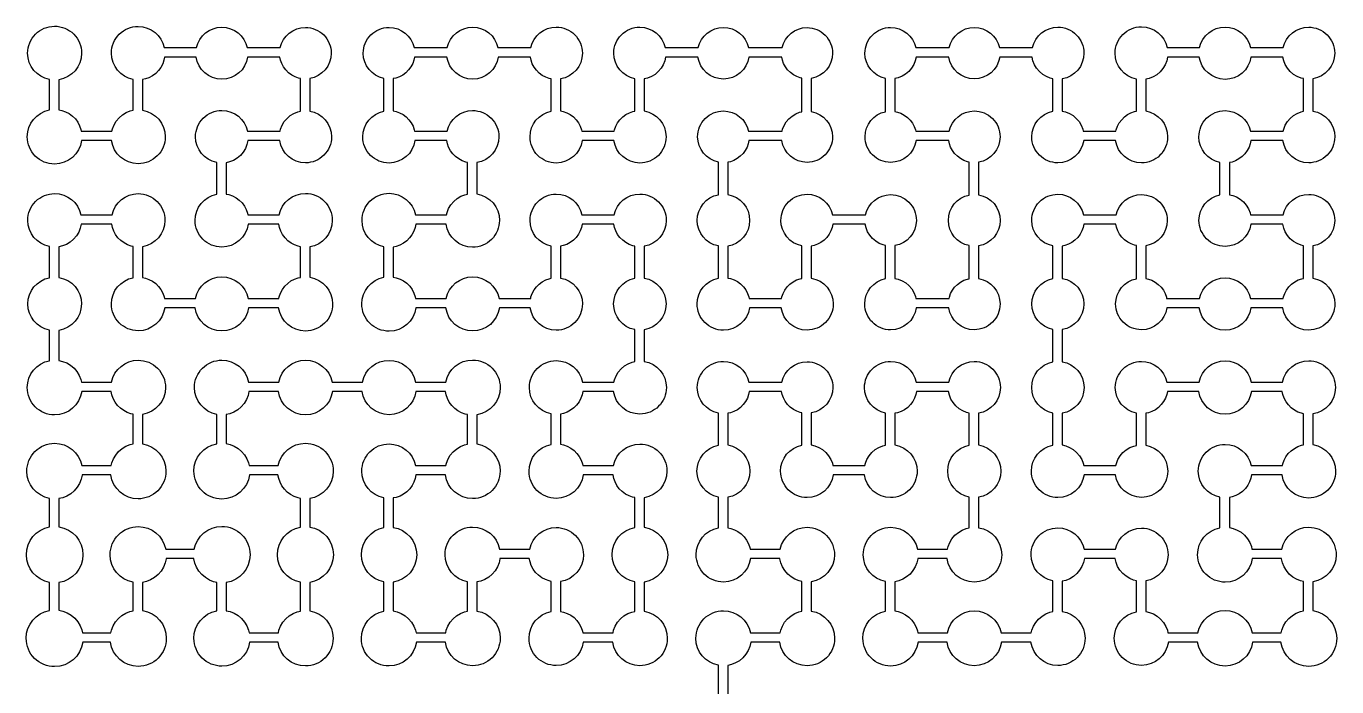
# Model space of a CAD drawing. Extents: x 0.02 to 7.98, y 0.02 to 7.98.
# Drawn here: x 0.021 to 1.98, y 6.989 to 7.977 of the extents above; entities that cross this region are included whole.
import ezdxf

# ---------------------------------------------------------------- set-up
doc = ezdxf.new("R2010")
doc.units = 0
doc.layers.add('PYDXF', color=18, linetype='CONTINUOUS')

msp = doc.modelspace()

# ---------------------------------------------------------------- linework, layer by layer
at = {"layer": 'PYDXF'}
msp.add_lwpolyline([(1.0555, 6.9769), (1.0555, 7.0209, -0.36158), (1.0219, 7.0612, -0.414214), (1.0631, 7.1024, -0.356072), (1.1034, 7.0695), (1.1479, 7.0695), (1.1487, 7.0733), (1.1512, 7.0794), (1.1546, 7.0852), (1.159, 7.0904), (1.1642, 7.0948), (1.1699, 7.0982), (1.176, 7.1006), (1.1805, 7.1016), (1.1805, 7.1461), (1.1761, 7.1471), (1.17, 7.1495), (1.1643, 7.1529), (1.1592, 7.1573), (1.1548, 7.1624), (1.1514, 7.1682), (1.149, 7.1742), (1.1476, 7.1803), (1.1476, 7.1805), (1.1035, 7.1805, -0.37346), (1.0631, 7.1454, -0.414214), (1.0223, 7.1862, -0.36158), (1.0555, 7.2263), (1.0555, 7.2725, -0.358475), (1.0235, 7.3112, -0.358475), (1.0555, 7.35), (1.0555, 7.398, -0.357783), (1.024, 7.4362, -0.414214), (1.0631, 7.4753, -0.353012), (1.1012, 7.4445), (1.1505, 7.4445, -0.352214), (1.1881, 7.4748, -0.414214), (1.2267, 7.4362, -0.366254), (1.1945, 7.3982), (1.1945, 7.3503), (1.1998, 7.3491), (1.2056, 7.3468), (1.2111, 7.3435), (1.2161, 7.3392), (1.2203, 7.3343), (1.2237, 7.3287), (1.226, 7.3229), (1.2267, 7.3195), (1.2745, 7.3195), (1.2753, 7.3229), (1.2776, 7.3287), (1.2809, 7.3343), (1.2851, 7.3392), (1.2901, 7.3435), (1.2956, 7.3468), (1.3015, 7.3491), (1.3055, 7.35), (1.3055, 7.398, -0.357783), (1.274, 7.4362, -0.414214), (1.3131, 7.4753, -0.353012), (1.3512, 7.4445), (1.4001, 7.4445, -0.352777), (1.4381, 7.4752, -0.414214), (1.4771, 7.4362, -0.366736), (1.4445, 7.3978), (1.4445, 7.3504, -0.367633), (1.4778, 7.3112, -0.367633), (1.4445, 7.2721), (1.4445, 7.2266, -0.369023), (1.4791, 7.1862, -0.414214), (1.4381, 7.1453, -0.37359), (1.3976, 7.1805), (1.3536, 7.1805), (1.3536, 7.1803), (1.3523, 7.1742), (1.3499, 7.1682), (1.3464, 7.1624), (1.3421, 7.1573), (1.3369, 7.1529), (1.3312, 7.1495), (1.3251, 7.1471), (1.3195, 7.1458), (1.3195, 7.1022), (1.3242, 7.1013), (1.3298, 7.0993), (1.3352, 7.0964), (1.3402, 7.0927), (1.3446, 7.0883), (1.3483, 7.0833), (1.3512, 7.0779), (1.3531, 7.0723), (1.3537, 7.0695), (1.398, 7.0695, -0.355889), (1.4381, 7.1023, -0.355889), (1.4782, 7.0695), (1.5234, 7.0695), (1.5242, 7.0732), (1.5266, 7.0792), (1.53, 7.0849), (1.5343, 7.09), (1.5395, 7.0944), (1.5452, 7.0978), (1.5512, 7.1001), (1.5555, 7.1011), (1.5555, 7.147, -0.359167), (1.523, 7.1862, -0.414214), (1.5631, 7.2263, -0.354517), (1.6023, 7.1945), (1.6494, 7.1945, -0.353928), (1.6881, 7.226, -0.414214), (1.7278, 7.1862, -0.367633), (1.6945, 7.1471), (1.6945, 7.1013), (1.7, 7.1), (1.706, 7.0977), (1.7117, 7.0943), (1.7168, 7.0899), (1.7211, 7.0848), (1.7245, 7.0791), (1.7269, 7.0732), (1.7277, 7.0695), (1.7725, 7.0695, -0.356556), (1.8131, 7.1028, -0.356569), (1.8537, 7.0695), (1.897, 7.0695), (1.898, 7.0736), (1.9004, 7.0798), (1.9039, 7.0856), (1.9084, 7.0909), (1.9137, 7.0954), (1.9196, 7.0989), (1.9258, 7.1014), (1.9305, 7.1025), (1.9305, 7.146), (1.926, 7.147), (1.92, 7.1494), (1.9143, 7.1528), (1.9091, 7.1572), (1.9047, 7.1624), (1.9013, 7.1681), (1.8989, 7.1742), (1.8975, 7.1803), (1.8975, 7.1805), (1.8538, 7.1805, -0.373707), (1.8131, 7.1452, -0.414214), (1.7721, 7.1862, -0.36158), (1.8055, 7.2265), (1.8055, 7.2721, -0.358997), (1.7731, 7.3112, -0.414214), (1.8131, 7.3512, -0.354333), (1.8521, 7.3195), (1.8988, 7.3195), (1.8994, 7.322), (1.9013, 7.3274), (1.904, 7.3326), (1.9076, 7.3375), (1.9119, 7.3417), (1.9167, 7.3453), (1.922, 7.3481), (1.9274, 7.35), (1.9305, 7.3506), (1.9305, 7.3971), (1.9275, 7.3977), (1.9221, 7.3996), (1.9169, 7.4024), (1.9121, 7.4059), (1.9078, 7.4102), (1.9043, 7.415), (1.9015, 7.4202), (1.8996, 7.4256), (1.8986, 7.4305), (1.8525, 7.4305, -0.372501), (1.8131, 7.3964, -0.372501), (1.7737, 7.4305), (1.7268, 7.4305), (1.7258, 7.4258), (1.7239, 7.4205), (1.7212, 7.4155), (1.7178, 7.4107), (1.7136, 7.4066), (1.7089, 7.4031), (1.7038, 7.4004), (1.6985, 7.3985), (1.6945, 7.3977), (1.6945, 7.3499, -0.367048), (1.7273, 7.3112, -0.414214), (1.6881, 7.272, -0.371853), (1.6493, 7.3055), (1.6023, 7.3055, -0.372242), (1.5631, 7.2716, -0.414214), (1.5235, 7.3112, -0.358475), (1.5555, 7.35), (1.5555, 7.398, -0.357783), (1.524, 7.4362, -0.357783), (1.5555, 7.4745), (1.5555, 7.5232, -0.357405), (1.5243, 7.5612, -0.357418), (1.5555, 7.5992), (1.5555, 7.648, -0.357783), (1.524, 7.6862, -0.414214), (1.5631, 7.7253, -0.353012), (1.6012, 7.6945), (1.6505, 7.6945, -0.352214), (1.6881, 7.7248, -0.414214), (1.7267, 7.6862, -0.366254), (1.6945, 7.6482), (1.6945, 7.5992), (1.6984, 7.5984), (1.7036, 7.5966), (1.7086, 7.5939), (1.7133, 7.5905), (1.7174, 7.5864), (1.7208, 7.5818), (1.7235, 7.5767), (1.7253, 7.5715), (1.7257, 7.5695), (1.775, 7.5695, -0.353012), (1.8131, 7.6003, -0.353012), (1.8512, 7.5695), (1.9, 7.5695), (1.9004, 7.5717), (1.9023, 7.5769), (1.905, 7.582), (1.9085, 7.5867), (1.9126, 7.5909), (1.9173, 7.5944), (1.9224, 7.5971), (1.9277, 7.5989), (1.9305, 7.5995), (1.9305, 7.6482), (1.9267, 7.6491), (1.921, 7.6514), (1.9155, 7.6546), (1.9106, 7.6588), (1.9065, 7.6637), (1.9032, 7.6691), (1.901, 7.6748), (1.8997, 7.6805), (1.8517, 7.6805, -0.371567), (1.8131, 7.6473, -0.414214), (1.7741, 7.6862, -0.357587), (1.8055, 7.7244), (1.8055, 7.773, -0.357783), (1.774, 7.8112, -0.414214), (1.8131, 7.8503, -0.353012), (1.8512, 7.8195), (1.9001, 7.8195), (1.9009, 7.8227), (1.9031, 7.8284), (1.9064, 7.8339), (1.9106, 7.8388), (1.9155, 7.843), (1.9209, 7.8462), (1.9267, 7.8485), (1.9305, 7.8494), (1.9305, 7.8982), (1.9267, 7.8991), (1.921, 7.9014), (1.9155, 7.9046), (1.9106, 7.9088), (1.9065, 7.9137), (1.9032, 7.9191), (1.901, 7.9248), (1.8997, 7.9305), (1.8518, 7.9305, -0.371671), (1.8131, 7.8971, -0.371671), (1.7745, 7.9305), (1.7272, 7.9305), (1.7259, 7.9246), (1.7235, 7.9188), (1.7202, 7.9133), (1.716, 7.9083), (1.7111, 7.9041), (1.7055, 7.9008), (1.6997, 7.8985), (1.6945, 7.8973), (1.6945, 7.8498, -0.366879), (1.7272, 7.8112, -0.414214), (1.6881, 7.7721, -0.371671), (1.6495, 7.8055), (1.6017, 7.8055, -0.371567), (1.5631, 7.7723, -0.414214), (1.5241, 7.8112, -0.357587), (1.5555, 7.8494), (1.5555, 7.8981), (1.5517, 7.899), (1.5459, 7.9013), (1.5405, 7.9045), (1.5356, 7.9087), (1.5314, 7.9136), (1.5281, 7.919), (1.5259, 7.9248), (1.5246, 7.9305), (1.4761, 7.9305, -0.371009), (1.4381, 7.8978, -0.371009), (1.4001, 7.9305), (1.3511, 7.9305), (1.3499, 7.9249), (1.3476, 7.9193), (1.3444, 7.9139), (1.3403, 7.909), (1.3355, 7.9049), (1.3301, 7.9017), (1.3244, 7.8995), (1.3195, 7.8984), (1.3195, 7.849), (1.3233, 7.8482), (1.3285, 7.8464), (1.3335, 7.8437), (1.3381, 7.8403), (1.3422, 7.8362), (1.3456, 7.8316), (1.3482, 7.8266), (1.3501, 7.8215), (1.3505, 7.8195), (1.4005, 7.8195, -0.352214), (1.4381, 7.8498, -0.414214), (1.4767, 7.8112, -0.366254), (1.4445, 7.7732), (1.4445, 7.7244, -0.366437), (1.4768, 7.6862, -0.366437), (1.4445, 7.6481), (1.4445, 7.5992, -0.366254), (1.4767, 7.5612, -0.414214), (1.4381, 7.5226, -0.371113), (1.4, 7.5555), (1.3514, 7.5555, -0.371295), (1.3131, 7.5225, -0.414214), (1.2744, 7.5612, -0.357222), (1.3055, 7.5991), (1.3055, 7.6486), (1.3018, 7.6495), (1.2961, 7.6517), (1.2908, 7.6549), (1.2859, 7.659), (1.2818, 7.6639), (1.2786, 7.6693), (1.2763, 7.6749), (1.2751, 7.6805), (1.2268, 7.6805), (1.2258, 7.6758), (1.2239, 7.6705), (1.2212, 7.6655), (1.2178, 7.6607), (1.2136, 7.6566), (1.2089, 7.6531), (1.2038, 7.6504), (1.1985, 7.6485), (1.1945, 7.6477), (1.1945, 7.5998, -0.366879), (1.2272, 7.5612, -0.414214), (1.1881, 7.5221, -0.371671), (1.1495, 7.5555), (1.102, 7.5555, -0.371982), (1.0631, 7.5219, -0.414214), (1.0238, 7.5612, -0.358123), (1.0555, 7.5997), (1.0555, 7.6479, -0.357953), (1.0239, 7.6862, -0.357953), (1.0555, 7.7246), (1.0555, 7.7735, -0.357052), (1.0245, 7.8112, -0.414214), (1.0631, 7.8498, -0.352214), (1.1007, 7.8195), (1.1509, 7.8195), (1.1516, 7.8225), (1.1538, 7.8281), (1.157, 7.8334), (1.1611, 7.8383), (1.1659, 7.8423), (1.1712, 7.8455), (1.1769, 7.8478), (1.1805, 7.8486), (1.1805, 7.8989), (1.1779, 7.8994), (1.1728, 7.9012), (1.1678, 7.9039), (1.1632, 7.9073), (1.1591, 7.9113), (1.1557, 7.9159), (1.1531, 7.9209), (1.1513, 7.926), (1.1504, 7.9305), (1.1012, 7.9305, -0.371113), (1.0631, 7.8976, -0.371113), (1.025, 7.9305), (0.9767, 7.9305), (0.9754, 7.9248), (0.9731, 7.919), (0.9698, 7.9136), (0.9657, 7.9087), (0.9608, 7.9045), (0.9553, 7.9013), (0.9496, 7.899), (0.9445, 7.8978), (0.9445, 7.8499, -0.367048), (0.9773, 7.8112, -0.414214), (0.9381, 7.772, -0.371814), (0.8993, 7.8055), (0.8519, 7.8055, -0.371814), (0.8131, 7.772, -0.414214), (0.7739, 7.8112, -0.357953), (0.8055, 7.8496), (0.8055, 7.898), (0.8027, 7.8985), (0.7974, 7.9004), (0.7923, 7.9031), (0.7876, 7.9066), (0.7835, 7.9107), (0.78, 7.9155), (0.7773, 7.9205), (0.7754, 7.9258), (0.7745, 7.9305), (0.7265, 7.9305, -0.371399), (0.6881, 7.8974, -0.371438), (0.6497, 7.9305), (0.6012, 7.9305), (0.6003, 7.9259), (0.5985, 7.9207), (0.5958, 7.9157), (0.5924, 7.9111), (0.5883, 7.907), (0.5836, 7.9035), (0.5786, 7.9009), (0.5734, 7.899), (0.5695, 7.8982), (0.5695, 7.8499), (0.5736, 7.849), (0.5789, 7.8472), (0.584, 7.8445), (0.5887, 7.841), (0.5929, 7.8368), (0.5963, 7.8321), (0.599, 7.827), (0.6009, 7.8217), (0.6014, 7.8195), (0.6499, 7.8195, -0.353209), (0.6881, 7.8505, -0.414214), (0.7273, 7.8112, -0.367022), (0.6945, 7.7726), (0.6945, 7.7258, -0.368036), (0.7282, 7.6862, -0.414214), (0.6881, 7.6461, -0.372722), (0.6485, 7.6805), (0.6031, 7.6805), (0.6021, 7.6754), (0.6002, 7.67), (0.5974, 7.6647), (0.5938, 7.6599), (0.5895, 7.6556), (0.5846, 7.652), (0.5794, 7.6492), (0.5739, 7.6472), (0.5695, 7.6463), (0.5695, 7.6014), (0.574, 7.6005), (0.5795, 7.5985), (0.5848, 7.5957), (0.5897, 7.5921), (0.594, 7.5878), (0.5976, 7.5829), (0.6004, 7.5776), (0.6023, 7.5721), (0.6029, 7.5695), (0.6486, 7.5695, -0.355053), (0.6881, 7.6017, -0.355053), (0.7276, 7.5695), (0.7749, 7.5695), (0.7753, 7.5717), (0.7772, 7.577), (0.7799, 7.5821), (0.7834, 7.5868), (0.7875, 7.591), (0.7923, 7.5945), (0.7974, 7.5972), (0.8027, 7.599), (0.8055, 7.5996), (0.8055, 7.6478, -0.357953), (0.7739, 7.6862, -0.414214), (0.8131, 7.7255, -0.353209), (0.8514, 7.6945), (0.8997, 7.6945, -0.353366), (0.9381, 7.7256, -0.414214), (0.9775, 7.6862, -0.367191), (0.9445, 7.6474), (0.9445, 7.5999, -0.367048), (0.9773, 7.5612, -0.367048), (0.9445, 7.5226), (0.9445, 7.4754, -0.367633), (0.9778, 7.4362, -0.414214), (0.9381, 7.3965, -0.372371), (0.8988, 7.4305), (0.8529, 7.4305), (0.8519, 7.4255), (0.8499, 7.4201), (0.8472, 7.4149), (0.8436, 7.41), (0.8393, 7.4057), (0.8345, 7.4022), (0.8293, 7.3994), (0.8238, 7.3975), (0.8195, 7.3966), (0.8195, 7.3514), (0.824, 7.3505), (0.8295, 7.3485), (0.8348, 7.3457), (0.8397, 7.3421), (0.844, 7.3378), (0.8476, 7.3329), (0.8504, 7.3276), (0.8523, 7.3221), (0.8529, 7.3195), (0.8986, 7.3195, -0.355053), (0.9381, 7.3517, -0.414214), (0.9786, 7.3112, -0.368451), (0.9445, 7.2713), (0.9445, 7.2272, -0.369646), (0.9797, 7.1862, -0.369672), (0.9445, 7.1452), (0.9445, 7.1018, -0.369153), (0.9792, 7.0612, -0.414214), (0.9381, 7.0202, -0.373707), (0.8975, 7.0555), (0.8534, 7.0555, -0.373344), (0.8131, 7.0205, -0.414214), (0.7724, 7.0612, -0.359989), (0.8055, 7.1011), (0.8055, 7.1463), (0.8023, 7.147), (0.7968, 7.149), (0.7915, 7.1518), (0.7866, 7.1554), (0.7822, 7.1597), (0.7786, 7.1646), (0.7758, 7.1699), (0.7739, 7.1754), (0.7728, 7.1805), (0.729, 7.1805), (0.729, 7.1803), (0.7276, 7.1741), (0.7252, 7.168), (0.7217, 7.1622), (0.7173, 7.157), (0.7121, 7.1526), (0.7063, 7.1492), (0.7002, 7.1468), (0.6945, 7.1455), (0.6945, 7.1019, -0.369257), (0.7293, 7.0612, -0.414214), (0.6881, 7.0201, -0.373823), (0.6474, 7.0555), (0.6041, 7.0555, -0.374056), (0.5631, 7.0198, -0.414214), (0.5217, 7.0612, -0.36158), (0.5555, 7.1019), (0.5555, 7.1456, -0.36158), (0.5217, 7.1862, -0.36158), (0.5555, 7.2269), (0.5555, 7.2713, -0.359989), (0.5224, 7.3112, -0.414214), (0.5631, 7.3519, -0.355392), (0.6029, 7.3195), (0.648, 7.3195), (0.6489, 7.3233), (0.6513, 7.3294), (0.6547, 7.3351), (0.6591, 7.3403), (0.6643, 7.3447), (0.67, 7.3481), (0.676, 7.3505), (0.6805, 7.3515), (0.6805, 7.3959), (0.6771, 7.3965), (0.6716, 7.3985), (0.6662, 7.4014), (0.6613, 7.405), (0.6569, 7.4094), (0.6532, 7.4143), (0.6504, 7.4197), (0.6484, 7.4253), (0.6474, 7.4305), (0.6034, 7.4305, -0.373344), (0.5631, 7.3955, -0.373344), (0.5228, 7.4305), (0.4785, 7.4305, -0.37346), (0.4381, 7.3954, -0.37346), (0.3977, 7.4305), (0.3536, 7.4305), (0.3536, 7.4303), (0.3523, 7.4242), (0.3499, 7.4182), (0.3464, 7.4124), (0.3421, 7.4073), (0.3369, 7.4029), (0.3312, 7.3995), (0.3251, 7.3971), (0.3195, 7.3958), (0.3195, 7.3525), (0.3254, 7.3512), (0.3315, 7.3487), (0.3374, 7.3452), (0.3427, 7.3408), (0.3471, 7.3355), (0.3506, 7.3297), (0.353, 7.3235), (0.354, 7.3195), (0.3975, 7.3195, -0.356556), (0.4381, 7.3528, -0.414214), (0.4797, 7.3112, -0.369672), (0.4445, 7.2702), (0.4445, 7.2276, -0.370049), (0.48, 7.1862, -0.370049), (0.4445, 7.1449), (0.4445, 7.1021, -0.369543), (0.4795, 7.0612, -0.414214), (0.4381, 7.0198, -0.374056), (0.3971, 7.0555), (0.3545, 7.0555, -0.374393), (0.3131, 7.0195, -0.414214), (0.2713, 7.0612, -0.36158), (0.3055, 7.1022), (0.3055, 7.1448), (0.3007, 7.1459), (0.2945, 7.1483), (0.2886, 7.1519), (0.2832, 7.1564), (0.2787, 7.1617), (0.2752, 7.1676), (0.2727, 7.1738), (0.2713, 7.1801), (0.2713, 7.1805), (0.2297, 7.1805), (0.2297, 7.1801), (0.2283, 7.1739), (0.2258, 7.1677), (0.2223, 7.1618), (0.2178, 7.1565), (0.2125, 7.1521), (0.2067, 7.1485), (0.2005, 7.1461), (0.1945, 7.1447), (0.1945, 7.1027, -0.370166), (0.2301, 7.0612, -0.414214), (0.1881, 7.0192, -0.374613), (0.1465, 7.0555), (0.1052, 7.0555, -0.375028), (0.0631, 7.0188, -0.414214), (0.0206, 7.0612, -0.362245), (0.0555, 7.1029), (0.0555, 7.1448, -0.361958), (0.0209, 7.1862, -0.361958), (0.0555, 7.2277), (0.0555, 7.2705, -0.36158), (0.0216, 7.3112, -0.414214), (0.0631, 7.3528, -0.356569), (0.1037, 7.3195), (0.1476, 7.3195), (0.1485, 7.3234), (0.1509, 7.3295), (0.1544, 7.3353), (0.1588, 7.3405), (0.164, 7.3449), (0.1698, 7.3484), (0.1759, 7.3508), (0.1805, 7.3519), (0.1805, 7.3962), (0.1772, 7.3969), (0.1717, 7.3988), (0.1664, 7.4017), (0.1615, 7.4053), (0.1572, 7.4096), (0.1535, 7.4145), (0.1507, 7.4198), (0.1488, 7.4254), (0.1477, 7.4305), (0.1036, 7.4305, -0.37359), (0.0631, 7.3953, -0.414214), (0.0222, 7.4362, -0.36158), (0.0555, 7.4764), (0.0555, 7.522, -0.359167), (0.023, 7.5612, -0.359167), (0.0555, 7.6005), (0.0555, 7.647, -0.359167), (0.023, 7.6862, -0.414214), (0.0631, 7.7263, -0.354517), (0.1023, 7.6945), (0.1491, 7.6945, -0.354333), (0.1881, 7.7262, -0.414214), (0.2281, 7.6862, -0.367906), (0.1945, 7.6468), (0.1945, 7.6008), (0.1988, 7.5999), (0.2042, 7.598), (0.2094, 7.5952), (0.2143, 7.5916), (0.2185, 7.5874), (0.2221, 7.5826), (0.2248, 7.5773), (0.2268, 7.5719), (0.2273, 7.5695), (0.2736, 7.5695, -0.355053), (0.3131, 7.6017, -0.355053), (0.3526, 7.5695), (0.3985, 7.5695), (0.399, 7.5721), (0.4009, 7.5775), (0.4037, 7.5828), (0.4073, 7.5877), (0.4117, 7.592), (0.4165, 7.5956), (0.4218, 7.5984), (0.4273, 7.6004), (0.4305, 7.601), (0.4305, 7.6468), (0.4274, 7.6475), (0.422, 7.6494), (0.4167, 7.6522), (0.4119, 7.6557), (0.4076, 7.66), (0.404, 7.6649), (0.4013, 7.6701), (0.3994, 7.6755), (0.3983, 7.6805), (0.3526, 7.6805, -0.372605), (0.3131, 7.6463, -0.414214), (0.2731, 7.6862, -0.358997), (0.3055, 7.7254), (0.3055, 7.7727, -0.358136), (0.2738, 7.8112, -0.414214), (0.3131, 7.8506, -0.353392), (0.3515, 7.8195), (0.4001, 7.8195), (0.4009, 7.8227), (0.4031, 7.8284), (0.4064, 7.8339), (0.4106, 7.8388), (0.4155, 7.843), (0.4209, 7.8462), (0.4267, 7.8485), (0.4305, 7.8494), (0.4305, 7.8985), (0.4278, 7.899), (0.4226, 7.9009), (0.4176, 7.9035), (0.4129, 7.907), (0.4088, 7.9111), (0.4054, 7.9157), (0.4028, 7.9207), (0.4009, 7.9259), (0.4, 7.9305), (0.3517, 7.9305, -0.371567), (0.3131, 7.8973, -0.371567), (0.2746, 7.9305), (0.2276, 7.9305), (0.2266, 7.9256), (0.2247, 7.9202), (0.222, 7.915), (0.2184, 7.9102), (0.2142, 7.9059), (0.2094, 7.9024), (0.2042, 7.8996), (0.1988, 7.8977), (0.1945, 7.8968), (0.1945, 7.851, -0.368347), (0.2285, 7.8112, -0.414214), (0.1881, 7.7709, -0.372994), (0.1482, 7.8055), (0.1035, 7.8055, -0.37346), (0.0631, 7.7704, -0.414214), (0.0223, 7.8112, -0.36158), (0.0555, 7.8513), (0.0555, 7.8967, -0.359493), (0.0228, 7.9362, -0.414214), (0.0631, 7.9766, -0.414214), (0.1035, 7.9362, -0.368347), (0.0695, 7.8964), (0.0695, 7.8515), (0.074, 7.8506), (0.0795, 7.8486), (0.0848, 7.8458), (0.0897, 7.8422), (0.0941, 7.8379), (0.0977, 7.8329), (0.1005, 7.8276), (0.1025, 7.8221), (0.103, 7.8195), (0.1487, 7.8195), (0.1496, 7.8231), (0.1519, 7.829), (0.1553, 7.8347), (0.1596, 7.8398), (0.1647, 7.8441), (0.1703, 7.8474), (0.1763, 7.8498), (0.1805, 7.8508), (0.1805, 7.8971, -0.358997), (0.1481, 7.9362, -0.414214), (0.1881, 7.9762, -0.354333), (0.2271, 7.9445), (0.2751, 7.9445, -0.352777), (0.3131, 7.9752, -0.352777), (0.3511, 7.9445), (0.4005, 7.9445, -0.352214), (0.4381, 7.9748, -0.414214), (0.4767, 7.9362, -0.366254), (0.4445, 7.8982), (0.4445, 7.8496, -0.366736), (0.4771, 7.8112, -0.414214), (0.4381, 7.7723, -0.371567), (0.3996, 7.8055), (0.352, 7.8055), (0.3507, 7.7997), (0.3484, 7.7939), (0.3451, 7.7884), (0.3409, 7.7834), (0.336, 7.7792), (0.3305, 7.7759), (0.3247, 7.7736), (0.3195, 7.7724), (0.3195, 7.7256), (0.3238, 7.7248), (0.3292, 7.7228), (0.3344, 7.7201), (0.3392, 7.7166), (0.3434, 7.7123), (0.347, 7.7075), (0.3497, 7.7023), (0.3516, 7.6969), (0.3521, 7.6945), (0.3988, 7.6945, -0.354687), (0.4381, 7.7265, -0.414214), (0.4783, 7.6862, -0.368179), (0.4445, 7.6466), (0.4445, 7.6013, -0.36862), (0.4787, 7.5612, -0.414214), (0.4381, 7.5207, -0.373227), (0.398, 7.5555), (0.3531, 7.5555, -0.373097), (0.3131, 7.5208, -0.373097), (0.2731, 7.5555), (0.2278, 7.5555, -0.372747), (0.1881, 7.5211, -0.414214), (0.148, 7.5612, -0.359167), (0.1805, 7.6005), (0.1805, 7.6471), (0.1775, 7.6477), (0.1721, 7.6496), (0.1669, 7.6524), (0.1621, 7.6559), (0.1578, 7.6602), (0.1543, 7.665), (0.1515, 7.6702), (0.1496, 7.6756), (0.1486, 7.6805), (0.1028, 7.6805), (0.1028, 7.6804), (0.1014, 7.6745), (0.0991, 7.6685), (0.0957, 7.6629), (0.0915, 7.6579), (0.0864, 7.6536), (0.0808, 7.6503), (0.0749, 7.6479), (0.0695, 7.6467), (0.0695, 7.6008, -0.368036), (0.1032, 7.5612, -0.368062), (0.0695, 7.5217), (0.0695, 7.4766), (0.0751, 7.4754), (0.0812, 7.473), (0.0869, 7.4696), (0.0921, 7.4652), (0.0964, 7.46), (0.0999, 7.4543), (0.1023, 7.4483), (0.1031, 7.4445), (0.1482, 7.4445, -0.355575), (0.1881, 7.4771, -0.414214), (0.2289, 7.4362, -0.368867), (0.1945, 7.396), (0.1945, 7.3521, -0.369543), (0.2295, 7.3112, -0.414214), (0.1881, 7.2698, -0.374056), (0.1471, 7.3055), (0.1042, 7.3055), (0.1042, 7.3052), (0.1028, 7.299), (0.1004, 7.2929), (0.0969, 7.2871), (0.0925, 7.2819), (0.0873, 7.2774), (0.0814, 7.274), (0.0753, 7.2715), (0.0695, 7.2702), (0.0695, 7.228, -0.370412), (0.1054, 7.1862, -0.370412), (0.0695, 7.1445), (0.0695, 7.1032), (0.0756, 7.1018), (0.0819, 7.0994), (0.0878, 7.0958), (0.0931, 7.0913), (0.0977, 7.0859), (0.1012, 7.08), (0.1037, 7.0737), (0.1047, 7.0695), (0.147, 7.0695), (0.148, 7.0736), (0.1504, 7.0798), (0.1539, 7.0856), (0.1584, 7.0909), (0.1637, 7.0954), (0.1696, 7.0989), (0.1758, 7.1014), (0.1805, 7.1025), (0.1805, 7.145, -0.361671), (0.1461, 7.1862, -0.414214), (0.1881, 7.2282, -0.357196), (0.2292, 7.1945), (0.2718, 7.1945, -0.357509), (0.3131, 7.2285, -0.414214), (0.3554, 7.1862, -0.370412), (0.3195, 7.1445), (0.3195, 7.1025), (0.3254, 7.1012), (0.3315, 7.0987), (0.3374, 7.0952), (0.3427, 7.0908), (0.3471, 7.0855), (0.3506, 7.0797), (0.353, 7.0735), (0.354, 7.0695), (0.3976, 7.0695), (0.3985, 7.0734), (0.4009, 7.0795), (0.4044, 7.0853), (0.4088, 7.0905), (0.414, 7.0949), (0.4198, 7.0984), (0.4259, 7.1008), (0.4305, 7.1019), (0.4305, 7.1451, -0.36158), (0.3962, 7.1862, -0.36158), (0.4305, 7.2273), (0.4305, 7.2705), (0.427, 7.2712), (0.4214, 7.2732), (0.416, 7.2761), (0.411, 7.2797), (0.4066, 7.2842), (0.4029, 7.2892), (0.4001, 7.2946), (0.3981, 7.3002), (0.397, 7.3055), (0.3545, 7.3055, -0.374393), (0.3131, 7.2695, -0.414214), (0.2713, 7.3112, -0.36158), (0.3055, 7.3522), (0.3055, 7.3961, -0.36158), (0.2722, 7.4362, -0.414214), (0.3131, 7.4772, -0.355719), (0.3531, 7.4445), (0.3982, 7.4445, -0.355575), (0.4381, 7.4771, -0.355575), (0.478, 7.4445), (0.5234, 7.4445, -0.355392), (0.5631, 7.4769, -0.355392), (0.6029, 7.4445), (0.6479, 7.4445, -0.356059), (0.6881, 7.4774, -0.414214), (0.7293, 7.4362, -0.369283), (0.6945, 7.3956), (0.6945, 7.3518, -0.369153), (0.7292, 7.3112, -0.414214), (0.6881, 7.2702, -0.373707), (0.6475, 7.3055), (0.6034, 7.3055), (0.6023, 7.3004), (0.6004, 7.2949), (0.5976, 7.2896), (0.594, 7.2847), (0.5897, 7.2804), (0.5848, 7.2768), (0.5795, 7.274), (0.574, 7.272), (0.5695, 7.2711), (0.5695, 7.2271, -0.369543), (0.6045, 7.1862, -0.369543), (0.5695, 7.1453), (0.5695, 7.1021), (0.5753, 7.1008), (0.5814, 7.0984), (0.5872, 7.0949), (0.5924, 7.0905), (0.5968, 7.0853), (0.6003, 7.0795), (0.6027, 7.0734), (0.6036, 7.0695), (0.6479, 7.0695), (0.6487, 7.0733), (0.6512, 7.0794), (0.6546, 7.0852), (0.659, 7.0904), (0.6642, 7.0948), (0.6699, 7.0982), (0.676, 7.1006), (0.6805, 7.1016), (0.6805, 7.1457, -0.36158), (0.6468, 7.1862, -0.414214), (0.6881, 7.2275, -0.356229), (0.7285, 7.1945), (0.7734, 7.1945, -0.355392), (0.8131, 7.2269, -0.414214), (0.8538, 7.1862, -0.368724), (0.8195, 7.1461), (0.8195, 7.1014), (0.824, 7.1005), (0.8295, 7.0985), (0.8348, 7.0957), (0.8397, 7.0921), (0.844, 7.0878), (0.8476, 7.0829), (0.8504, 7.0776), (0.8523, 7.0721), (0.8529, 7.0695), (0.898, 7.0695), (0.8989, 7.0733), (0.9013, 7.0794), (0.9047, 7.0851), (0.9091, 7.0903), (0.9143, 7.0947), (0.92, 7.0981), (0.926, 7.1005), (0.9305, 7.1015), (0.9305, 7.1455, -0.36158), (0.8966, 7.1862, -0.36158), (0.9305, 7.227), (0.9305, 7.2716), (0.9273, 7.2722), (0.9219, 7.2742), (0.9166, 7.277), (0.9117, 7.2806), (0.9074, 7.2849), (0.9038, 7.2897), (0.9011, 7.295), (0.8991, 7.3004), (0.8981, 7.3055), (0.8534, 7.3055, -0.373344), (0.8131, 7.2705, -0.414214), (0.7724, 7.3112, -0.359989), (0.8055, 7.3511), (0.8055, 7.3968, -0.359337), (0.7729, 7.4362, -0.414214), (0.8131, 7.4765, -0.354687), (0.8524, 7.4445), (0.8994, 7.4445), (0.9001, 7.4479), (0.9025, 7.4538), (0.9058, 7.4593), (0.91, 7.4643), (0.915, 7.4686), (0.9206, 7.4719), (0.9264, 7.4742), (0.9305, 7.4751), (0.9305, 7.5228, -0.357953), (0.8989, 7.5612, -0.357953), (0.9305, 7.5996), (0.9305, 7.6477), (0.9276, 7.6483), (0.9223, 7.6502), (0.9172, 7.6529), (0.9125, 7.6564), (0.9083, 7.6606), (0.9048, 7.6653), (0.9021, 7.6704), (0.9002, 7.6757), (0.8992, 7.6805), (0.8519, 7.6805), (0.8509, 7.6758), (0.849, 7.6705), (0.8463, 7.6654), (0.8429, 7.6607), (0.8387, 7.6565), (0.834, 7.653), (0.8289, 7.6503), (0.8236, 7.6484), (0.8195, 7.6476), (0.8195, 7.5999, -0.367022), (0.8523, 7.5612, -0.414214), (0.8131, 7.522, -0.371814), (0.7743, 7.5555), (0.7281, 7.5555, -0.373097), (0.6881, 7.5208, -0.373097), (0.6481, 7.5555), (0.6034, 7.5555, -0.373344), (0.5631, 7.5205, -0.414214), (0.5224, 7.5612, -0.359989), (0.5555, 7.6011), (0.5555, 7.6466, -0.359663), (0.5227, 7.6862, -0.414214), (0.5631, 7.7267, -0.355053), (0.6026, 7.6945), (0.649, 7.6945), (0.6498, 7.698), (0.6521, 7.7039), (0.6555, 7.7095), (0.6598, 7.7146), (0.6648, 7.7189), (0.6704, 7.7222), (0.6763, 7.7246), (0.6805, 7.7255), (0.6805, 7.7728), (0.6777, 7.7734), (0.6724, 7.7753), (0.6673, 7.778), (0.6625, 7.7815), (0.6584, 7.7857), (0.6549, 7.7904), (0.6522, 7.7955), (0.6503, 7.8008), (0.6493, 7.8055), (0.6019, 7.8055, -0.371814), (0.5631, 7.772, -0.414214), (0.5239, 7.8112, -0.357953), (0.5555, 7.8496), (0.5555, 7.8985, -0.357052), (0.5245, 7.9362, -0.414214), (0.5631, 7.9748, -0.352214), (0.6007, 7.9445), (0.6502, 7.9445, -0.35262), (0.6881, 7.9751, -0.35258), (0.726, 7.9445), (0.775, 7.9445, -0.353012), (0.8131, 7.9753, -0.414214), (0.8522, 7.9362, -0.366879), (0.8195, 7.8977), (0.8195, 7.8499), (0.8236, 7.849), (0.8289, 7.8472), (0.834, 7.8445), (0.8387, 7.841), (0.8429, 7.8368), (0.8463, 7.8321), (0.849, 7.827), (0.8509, 7.8217), (0.8514, 7.8195), (0.8999, 7.8195), (0.9003, 7.8217), (0.9022, 7.827), (0.9049, 7.8321), (0.9084, 7.8368), (0.9125, 7.841), (0.9173, 7.8445), (0.9224, 7.8472), (0.9277, 7.849), (0.9305, 7.8496), (0.9305, 7.8981, -0.357587), (0.8991, 7.9362, -0.414214), (0.9381, 7.9752, -0.352777), (0.9761, 7.9445), (1.0255, 7.9445, -0.352214), (1.0631, 7.9748, -0.352214), (1.1007, 7.9445), (1.1509, 7.9445, -0.351559), (1.1881, 7.9745, -0.414214), (1.2263, 7.9362, -0.365799), (1.1945, 7.8986), (1.1945, 7.8488, -0.365773), (1.2263, 7.8112, -0.414214), (1.1881, 7.773, -0.370685), (1.1504, 7.8055), (1.1012, 7.8055), (1.1003, 7.8009), (1.0985, 7.7957), (1.0958, 7.7907), (1.0924, 7.7861), (1.0883, 7.782), (1.0836, 7.7785), (1.0786, 7.7759), (1.0734, 7.774), (1.0695, 7.7732), (1.0695, 7.7249, -0.367048), (1.1023, 7.6862, -0.367048), (1.0695, 7.6476), (1.0695, 7.6), (1.0736, 7.5992), (1.0789, 7.5973), (1.084, 7.5946), (1.0888, 7.5911), (1.093, 7.5869), (1.0965, 7.5822), (1.0992, 7.577), (1.101, 7.5717), (1.1015, 7.5695), (1.15, 7.5695), (1.1504, 7.5717), (1.1523, 7.5769), (1.155, 7.582), (1.1585, 7.5867), (1.1626, 7.5909), (1.1673, 7.5944), (1.1724, 7.5971), (1.1777, 7.5989), (1.1805, 7.5995), (1.1805, 7.648, -0.357783), (1.149, 7.6862, -0.414214), (1.1881, 7.7253, -0.353012), (1.2262, 7.6945), (1.2757, 7.6945, -0.351978), (1.3131, 7.7247, -0.414214), (1.3516, 7.6862, -0.366111), (1.3195, 7.6484), (1.3195, 7.5994), (1.3245, 7.5983), (1.3302, 7.596), (1.3356, 7.5928), (1.3405, 7.5886), (1.3446, 7.5837), (1.3479, 7.5783), (1.3501, 7.5726), (1.3508, 7.5695), (1.4005, 7.5695), (1.4009, 7.5715), (1.4028, 7.5767), (1.4054, 7.5818), (1.4088, 7.5864), (1.4129, 7.5905), (1.4176, 7.5939), (1.4226, 7.5966), (1.4278, 7.5984), (1.4305, 7.599), (1.4305, 7.6484, -0.357222), (1.3994, 7.6862, -0.357222), (1.4305, 7.7241), (1.4305, 7.7735), (1.4278, 7.774), (1.4226, 7.7759), (1.4176, 7.7785), (1.4129, 7.782), (1.4088, 7.7861), (1.4054, 7.7907), (1.4028, 7.7957), (1.4009, 7.8009), (1.4, 7.8055), (1.351, 7.8055, -0.370828), (1.3131, 7.7729, -0.414214), (1.2748, 7.8112, -0.356673), (1.3055, 7.8487), (1.3055, 7.8986, -0.356843), (1.2746, 7.9362, -0.414214), (1.3131, 7.9747, -0.351978), (1.3506, 7.9445), (1.4007, 7.9445, -0.351978), (1.4381, 7.9747, -0.351978), (1.4756, 7.9445), (1.5251, 7.9445, -0.352777), (1.5631, 7.9752, -0.414214), (1.6021, 7.9362, -0.366736), (1.5695, 7.8978), (1.5695, 7.8496), (1.5746, 7.8485), (1.5803, 7.8462), (1.5858, 7.843), (1.5907, 7.8388), (1.5948, 7.8339), (1.5981, 7.8284), (1.6004, 7.8227), (1.6011, 7.8195), (1.65, 7.8195), (1.6504, 7.8217), (1.6523, 7.8269), (1.655, 7.832), (1.6585, 7.8367), (1.6626, 7.8409), (1.6673, 7.8444), (1.6724, 7.8471), (1.6777, 7.8489), (1.6805, 7.8495), (1.6805, 7.8976, -0.358319), (1.6486, 7.9362, -0.414214), (1.6881, 7.9757, -0.353588), (1.7266, 7.9445), (1.775, 7.9445, -0.353012), (1.8131, 7.9753, -0.353012), (1.8512, 7.9445), (1.9002, 7.9445, -0.35262), (1.9381, 7.9751, -0.414214), (1.977, 7.9362, -0.366567), (1.9445, 7.898), (1.9445, 7.8496, -0.366736), (1.9771, 7.8112, -0.414214), (1.9381, 7.7723, -0.371567), (1.8996, 7.8055), (1.8518, 7.8055), (1.8508, 7.8008), (1.8489, 7.7955), (1.8462, 7.7905), (1.8428, 7.7857), (1.8386, 7.7816), (1.8339, 7.7781), (1.8288, 7.7754), (1.8235, 7.7735), (1.8195, 7.7727), (1.8195, 7.7246), (1.8246, 7.7235), (1.8303, 7.7212), (1.8358, 7.718), (1.8407, 7.7138), (1.8448, 7.7089), (1.8481, 7.7034), (1.8504, 7.6977), (1.8511, 7.6945), (1.9002, 7.6945, -0.35262), (1.9381, 7.7251, -0.414214), (1.977, 7.6862, -0.366567), (1.9445, 7.648), (1.9445, 7.5998, -0.366892), (1.9772, 7.5612, -0.414214), (1.9381, 7.5221, -0.371671), (1.8995, 7.5555), (1.8518, 7.5555, -0.371671), (1.8131, 7.5221, -0.371671), (1.7745, 7.5555), (1.7262, 7.5555, -0.371113), (1.6881, 7.5226, -0.414214), (1.6495, 7.5612, -0.357052), (1.6805, 7.599), (1.6805, 7.6485), (1.6778, 7.649), (1.6726, 7.6509), (1.6676, 7.6535), (1.6629, 7.657), (1.6588, 7.6611), (1.6554, 7.6657), (1.6528, 7.6707), (1.6509, 7.6759), (1.65, 7.6805), (1.6018, 7.6805), (1.6008, 7.6758), (1.5989, 7.6705), (1.5962, 7.6655), (1.5928, 7.6607), (1.5886, 7.6566), (1.5839, 7.6531), (1.5788, 7.6504), (1.5735, 7.6485), (1.5695, 7.6477), (1.5695, 7.5995, -0.366593), (1.602, 7.5612, -0.366567), (1.5695, 7.523), (1.5695, 7.4748, -0.366879), (1.6022, 7.4362, -0.366879), (1.5695, 7.3977), (1.5695, 7.3503), (1.5748, 7.3491), (1.5806, 7.3468), (1.5861, 7.3435), (1.5911, 7.3392), (1.5953, 7.3343), (1.5987, 7.3287), (1.601, 7.3229), (1.6017, 7.3195), (1.6499, 7.3195), (1.6506, 7.3228), (1.6529, 7.3285), (1.6562, 7.334), (1.6604, 7.339), (1.6653, 7.3432), (1.6708, 7.3464), (1.6766, 7.3487), (1.6805, 7.3496), (1.6805, 7.398, -0.357783), (1.649, 7.4362, -0.414214), (1.6881, 7.4753, -0.353012), (1.7262, 7.4445), (1.7742, 7.4445, -0.354111), (1.8131, 7.4761, -0.354111), (1.852, 7.4445), (1.8991, 7.4445, -0.354333), (1.9381, 7.4762, -0.414214), (1.9781, 7.4362, -0.367932), (1.9445, 7.3968), (1.9445, 7.3509, -0.368205), (1.9783, 7.3112, -0.414214), (1.9381, 7.271, -0.372851), (1.8983, 7.3055), (1.8526, 7.3055), (1.8516, 7.3006), (1.8497, 7.2952), (1.847, 7.29), (1.8434, 7.2852), (1.8392, 7.2809), (1.8344, 7.2774), (1.8292, 7.2746), (1.8238, 7.2727), (1.8195, 7.2718), (1.8195, 7.2268), (1.8252, 7.2255), (1.8312, 7.2231), (1.837, 7.2197), (1.8422, 7.2153), (1.8465, 7.2101), (1.85, 7.2044), (1.8524, 7.1983), (1.8532, 7.1945), (1.898, 7.1945, -0.355889), (1.9381, 7.2273, -0.414214), (1.9792, 7.1862, -0.369153), (1.9445, 7.1457), (1.9445, 7.1027, -0.370166), (1.9801, 7.0612, -0.414214), (1.9381, 7.0192, -0.374613), (1.8965, 7.0555), (1.8542, 7.0555, -0.374173), (1.8131, 7.0197, -0.374173), (1.772, 7.0555), (1.7283, 7.0555, -0.37324), (1.6881, 7.0207, -0.414214), (1.6475, 7.0612, -0.359819), (1.6805, 7.101), (1.6805, 7.1473), (1.6764, 7.1483), (1.6706, 7.1506), (1.665, 7.1539), (1.66, 7.1581), (1.6558, 7.1632), (1.6525, 7.1687), (1.6501, 7.1746), (1.6488, 7.1805), (1.6488, 7.1805), (1.6028, 7.1805), (1.6028, 7.1804), (1.6014, 7.1745), (1.5991, 7.1685), (1.5957, 7.1629), (1.5915, 7.1579), (1.5864, 7.1536), (1.5808, 7.1503), (1.5749, 7.1479), (1.5695, 7.1467), (1.5695, 7.1014, -0.368763), (1.6038, 7.0612, -0.414214), (1.5631, 7.0205, -0.373357), (1.5228, 7.0555), (1.4788, 7.0555, -0.373707), (1.4381, 7.0202, -0.373707), (1.3975, 7.0555), (1.3542, 7.0555, -0.374173), (1.3131, 7.0197, -0.414214), (1.2716, 7.0612, -0.36158), (1.3055, 7.102), (1.3055, 7.1461, -0.36158), (1.2722, 7.1862, -0.414214), (1.3131, 7.2272, -0.355719), (1.3531, 7.1945), (1.3981, 7.1945), (1.399, 7.1983), (1.4014, 7.2043), (1.4048, 7.21), (1.4092, 7.2152), (1.4143, 7.2196), (1.42, 7.223), (1.4261, 7.2254), (1.4305, 7.2264), (1.4305, 7.2723, -0.358658), (1.3984, 7.3112, -0.358658), (1.4305, 7.3501), (1.4305, 7.3981), (1.4267, 7.399), (1.4209, 7.4013), (1.4155, 7.4045), (1.4106, 7.4087), (1.4064, 7.4136), (1.4031, 7.419), (1.4009, 7.4248), (1.3996, 7.4305), (1.3518, 7.4305), (1.3508, 7.4258), (1.3489, 7.4205), (1.3462, 7.4155), (1.3428, 7.4107), (1.3386, 7.4066), (1.3339, 7.4031), (1.3288, 7.4004), (1.3235, 7.3985), (1.3195, 7.3977), (1.3195, 7.3503, -0.36749), (1.3527, 7.3112, -0.414214), (1.3131, 7.2716, -0.372242), (1.2739, 7.3055), (1.2273, 7.3055, -0.372242), (1.1881, 7.2716, -0.414214), (1.1485, 7.3112, -0.358475), (1.1805, 7.35), (1.1805, 7.3985), (1.1778, 7.399), (1.1726, 7.4009), (1.1676, 7.4035), (1.1629, 7.407), (1.1588, 7.4111), (1.1554, 7.4157), (1.1528, 7.4207), (1.1509, 7.4259), (1.15, 7.4305), (1.1018, 7.4305), (1.1008, 7.4258), (1.0989, 7.4205), (1.0962, 7.4155), (1.0928, 7.4107), (1.0886, 7.4066), (1.0839, 7.4031), (1.0788, 7.4004), (1.0735, 7.3985), (1.0695, 7.3977), (1.0695, 7.3503, -0.36749), (1.1027, 7.3112, -0.36749), (1.0695, 7.2722), (1.0695, 7.2265), (1.074, 7.2256), (1.0795, 7.2236), (1.0848, 7.2208), (1.0897, 7.2172), (1.0941, 7.2129), (1.0977, 7.2079), (1.1005, 7.2026), (1.1025, 7.1971), (1.103, 7.1945), (1.1481, 7.1945, -0.355719), (1.1881, 7.2272, -0.414214), (1.2291, 7.1862, -0.369023), (1.1945, 7.1458), (1.1945, 7.1019, -0.369257), (1.2293, 7.0612, -0.414214), (1.1881, 7.0201, -0.373823), (1.1474, 7.0555), (1.1039, 7.0555), (1.1039, 7.0553), (1.1025, 7.0491), (1.1001, 7.0431), (1.0966, 7.0373), (1.0922, 7.0321), (1.087, 7.0277), (1.0813, 7.0243), (1.0752, 7.0219), (1.0695, 7.0206), (1.0695, 6.9771)], format="xyb", dxfattribs=at)

doc.saveas('drawing.dxf')
